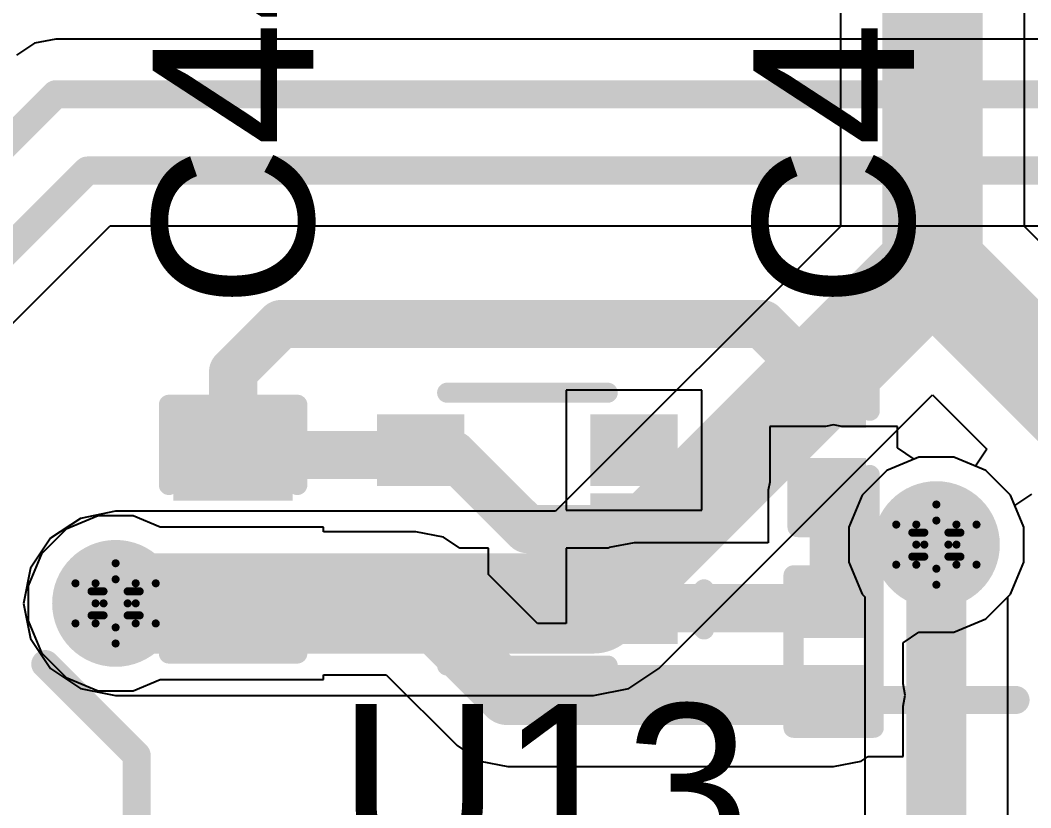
# Model space of a CAD drawing. Header units: inches. Extents: x -18 to 237, y -41 to 211.
# Drawn here: x 34.13 to 40.53, y 78.87 to 83.86 of the extents above; entities that cross this region are included whole.
import ezdxf

# ---------------------------------------------------------------- set-up
doc = ezdxf.new("R2010")
doc.units = ezdxf.units.IN
for name, color, linetype in [('Bottom Layer', 5, 'Continuous'), ('Bottom Solder', 6, 'Continuous'), ('Drill Drawing', 1, 'Continuous'), ('Top Layer', 1, 'Continuous'), ('Top Overlay', 2, 'Continuous'), ('Top Paste', 8, 'Continuous'), ('Top Solder', 216, 'Continuous'), ('Via Holes', 16, 'Continuous')]:
    doc.layers.add(name, color=color, linetype=linetype)
doc.styles.add('Arial', font='', dxfattribs={"height": 0.2})
doc.styles.get('Arial').set_extended_font_data('Arial')

# ---------------------------------------------------------------- blocks, each defined once
blk = doc.blocks.new('VSOF_5_20')
at = {"layer": 'Top Layer'}
for points in [[(-0.85, 0.625), (-0.5, 0.625), (-0.5, 0.375), (-0.85, 0.375)], [(0.5, 0.625), (0.85, 0.625), (0.85, 0.375), (0.5, 0.375)], [(-0.85, 0.125), (-0.5, 0.125), (-0.5, -0.125), (-0.85, -0.125)], [(-0.85, -0.375), (-0.5, -0.375), (-0.5, -0.625), (-0.85, -0.625)], [(0.5, -0.375), (0.85, -0.375), (0.85, -0.625), (0.5, -0.625)]]:
    blk.add_hatch(color=1, dxfattribs=at).paths.add_polyline_path(points)
at = {"layer": 'Top Paste'}
for points in [[(-0.85, 0.625), (-0.5, 0.625), (-0.5, 0.375), (-0.85, 0.375)], [(0.5, 0.625), (0.85, 0.625), (0.85, 0.375), (0.5, 0.375)], [(-0.85, 0.125), (-0.5, 0.125), (-0.5, -0.125), (-0.85, -0.125)], [(-0.85, -0.375), (-0.5, -0.375), (-0.5, -0.625), (-0.85, -0.625)], [(0.5, -0.375), (0.85, -0.375), (0.85, -0.625), (0.5, -0.625)]]:
    blk.add_hatch(color=8, dxfattribs=at).paths.add_polyline_path(points)
at = {"layer": 'Top Solder'}
for points in [[(-0.9516, 0.7266), (-0.3984, 0.7266), (-0.3984, 0.2734), (-0.9516, 0.2734)], [(0.3984, 0.7266), (0.9516, 0.7266), (0.9516, 0.2734), (0.3984, 0.2734)], [(-0.9516, 0.2266), (-0.3984, 0.2266), (-0.3984, -0.2266), (-0.9516, -0.2266)], [(-0.9516, -0.2734), (-0.3984, -0.2734), (-0.3984, -0.7266), (-0.9516, -0.7266)], [(0.3984, -0.2734), (0.9516, -0.2734), (0.9516, -0.7266), (0.3984, -0.7266)]]:
    blk.add_hatch(color=216, dxfattribs=at).paths.add_polyline_path(points)
at = {"layer": 'Top Overlay'}
for points in [[(0.508, 0.8636, 0.127, 0.127, 0), (-0.508, 0.8636, 0.127, 0.127, 0)], [(-0.9906, 0.508, 0.127, 0.127, 0), (-1.1176, 0.635, 0.127, 0.127, 0)], [(-1.1176, 0.635, 0.127, 0.127, 0), (-1.1176, 0.381, 0.127, 0.127, 0)], [(-0.9906, 0.508, 0.127, 0.127, 0), (-1.1176, 0.381, 0.127, 0.127, 0)], [(0.508, -0.8636, 0.127, 0.127, 0), (-0.508, -0.8636, 0.127, 0.127, 0)]]:
    blk.add_lwpolyline(points, format="xyseb", dxfattribs=at)
for points in [[(-0.5398, 0.8636, 0.0635, 0.0635, 1), (-0.4763, 0.8636, 0.0635, 0.0635, 1)], [(0.4763, 0.8636, 0.0635, 0.0635, 1), (0.5398, 0.8636, 0.0635, 0.0635, 1)], [(-1.1494, 0.635, 0.0635, 0.0635, 1), (-1.0858, 0.635, 0.0635, 0.0635, 1)], [(-1.1494, 0.635, 0.0635, 0.0635, 1), (-1.0858, 0.635, 0.0635, 0.0635, 1)], [(-1.0224, 0.508, 0.0635, 0.0635, 1), (-0.9588, 0.508, 0.0635, 0.0635, 1)], [(-1.0224, 0.508, 0.0635, 0.0635, 1), (-0.9588, 0.508, 0.0635, 0.0635, 1)], [(-1.1494, 0.381, 0.0635, 0.0635, 1), (-1.0858, 0.381, 0.0635, 0.0635, 1)], [(-1.1494, 0.381, 0.0635, 0.0635, 1), (-1.0858, 0.381, 0.0635, 0.0635, 1)], [(-0.5398, -0.8636, 0.0635, 0.0635, 1), (-0.4763, -0.8636, 0.0635, 0.0635, 1)], [(0.4763, -0.8636, 0.0635, 0.0635, 1), (0.5398, -0.8636, 0.0635, 0.0635, 1)]]:
    blk.add_lwpolyline(points, format="xyseb", close=True, dxfattribs=at)
blk = doc.blocks.new('CAP_0201_22')
at = {"layer": 'Top Layer'}
for points in [[(-0.45, 0.15), (-0.15, 0.15), (-0.15, -0.15), (-0.45, -0.15)], [(0.15, 0.15), (0.45, 0.15), (0.45, -0.15), (0.15, -0.15)]]:
    blk.add_hatch(color=1, dxfattribs=at).paths.add_polyline_path(points)
at = {"layer": 'Top Paste'}
for points in [[(-0.45, 0.15), (-0.15, 0.15), (-0.15, -0.15), (-0.45, -0.15)], [(0.15, 0.15), (0.45, 0.15), (0.45, -0.15), (0.15, -0.15)]]:
    blk.add_hatch(color=8, dxfattribs=at).paths.add_polyline_path(points)
at = {"layer": 'Top Solder'}
for points in [[(-0.505, 0.205), (-0.095, 0.205), (-0.095, -0.205), (-0.505, -0.205)], [(0.095, 0.205), (0.505, 0.205), (0.505, -0.205), (0.095, -0.205)]]:
    blk.add_hatch(color=216, dxfattribs=at).paths.add_polyline_path(points)
at = {"layer": 'Top Overlay'}
for points in [[(-0.5334, -0.2286, 0.127, 0.127, 0), (-0.5334, 0.2286, 0.127, 0.127, 0)], [(-0.2032, 0.2286, 0.127, 0.127, 0), (-0.5334, 0.2286, 0.127, 0.127, 0)], [(0.5334, 0.2286, 0.127, 0.127, 0), (0.2032, 0.2286, 0.127, 0.127, 0)], [(0.5334, -0.2286, 0.127, 0.127, 0), (0.5334, 0.2286, 0.127, 0.127, 0)], [(-0.2032, -0.2286, 0.127, 0.127, 0), (-0.5334, -0.2286, 0.127, 0.127, 0)], [(0.5334, -0.2286, 0.127, 0.127, 0), (0.2032, -0.2286, 0.127, 0.127, 0)]]:
    blk.add_lwpolyline(points, format="xyseb", dxfattribs=at)
for points in [[(-0.5651, 0.2286, 0.0635, 0.0635, 1), (-0.5016, 0.2286, 0.0635, 0.0635, 1)], [(-0.5651, 0.2286, 0.0635, 0.0635, 1), (-0.5016, 0.2286, 0.0635, 0.0635, 1)], [(-0.2349, 0.2286, 0.0635, 0.0635, 1), (-0.1714, 0.2286, 0.0635, 0.0635, 1)], [(0.1714, 0.2286, 0.0635, 0.0635, 1), (0.2349, 0.2286, 0.0635, 0.0635, 1)], [(0.5016, 0.2286, 0.0635, 0.0635, 1), (0.5651, 0.2286, 0.0635, 0.0635, 1)], [(0.5016, 0.2286, 0.0635, 0.0635, 1), (0.5651, 0.2286, 0.0635, 0.0635, 1)], [(-0.5651, -0.2286, 0.0635, 0.0635, 1), (-0.5016, -0.2286, 0.0635, 0.0635, 1)], [(-0.5651, -0.2286, 0.0635, 0.0635, 1), (-0.5016, -0.2286, 0.0635, 0.0635, 1)], [(-0.2349, -0.2286, 0.0635, 0.0635, 1), (-0.1714, -0.2286, 0.0635, 0.0635, 1)], [(0.1714, -0.2286, 0.0635, 0.0635, 1), (0.2349, -0.2286, 0.0635, 0.0635, 1)], [(0.5016, -0.2286, 0.0635, 0.0635, 1), (0.5651, -0.2286, 0.0635, 0.0635, 1)], [(0.5016, -0.2286, 0.0635, 0.0635, 1), (0.5651, -0.2286, 0.0635, 0.0635, 1)]]:
    blk.add_lwpolyline(points, format="xyseb", close=True, dxfattribs=at)
blk = doc.blocks.new('C___0402_23')
at = {"layer": 'Top Layer'}
for points in [[(-0.6985, -0.3175), (-0.6985, 0.3175), (-0.2413, 0.3175), (-0.2413, -0.3175)], [(0.2413, -0.3175), (0.2413, 0.3175), (0.6985, 0.3175), (0.6985, -0.3175)]]:
    blk.add_hatch(color=1, dxfattribs=at).paths.add_polyline_path(points)
at = {"layer": 'Top Paste'}
for points in [[(-0.6985, -0.3175), (-0.6985, 0.3175), (-0.2413, 0.3175), (-0.2413, -0.3175)], [(0.2413, -0.3175), (0.2413, 0.3175), (0.6985, 0.3175), (0.6985, -0.3175)]]:
    blk.add_hatch(color=8, dxfattribs=at).paths.add_polyline_path(points)
at = {"layer": 'Top Solder'}
for points in [[(-0.7585, -0.3775), (-0.7585, 0.3775), (-0.1813, 0.3775), (-0.1813, -0.3775)], [(0.1813, -0.3775), (0.1813, 0.3775), (0.7585, 0.3775), (0.7585, -0.3775)]]:
    blk.add_hatch(color=216, dxfattribs=at).paths.add_polyline_path(points)
at = {"layer": 'Top Overlay'}
for points in [[(-0.7874, 0.4064, 0.127, 0.127, 0), (-0.7874, -0.4064, 0.127, 0.127, 0)], [(-0.7874, 0.4064, 0.127, 0.127, 0), (-0.2794, 0.4064, 0.127, 0.127, 0)], [(0.2794, 0.4064, 0.127, 0.127, 0), (0.7874, 0.4064, 0.127, 0.127, 0)], [(0.7874, 0.4064, 0.127, 0.127, 0), (0.7874, -0.4064, 0.127, 0.127, 0)], [(-0.7874, -0.4064, 0.127, 0.127, 0), (-0.2794, -0.4064, 0.127, 0.127, 0)], [(0.2794, -0.4064, 0.127, 0.127, 0), (0.7874, -0.4064, 0.127, 0.127, 0)]]:
    blk.add_lwpolyline(points, format="xyseb", dxfattribs=at)
for points in [[(-0.8191, 0.4064, 0.0635, 0.0635, 1), (-0.7556, 0.4064, 0.0635, 0.0635, 1)], [(-0.8191, 0.4064, 0.0635, 0.0635, 1), (-0.7556, 0.4064, 0.0635, 0.0635, 1)], [(-0.3111, 0.4064, 0.0635, 0.0635, 1), (-0.2477, 0.4064, 0.0635, 0.0635, 1)], [(0.2477, 0.4064, 0.0635, 0.0635, 1), (0.3111, 0.4064, 0.0635, 0.0635, 1)], [(0.7556, 0.4064, 0.0635, 0.0635, 1), (0.8191, 0.4064, 0.0635, 0.0635, 1)], [(0.7556, 0.4064, 0.0635, 0.0635, 1), (0.8191, 0.4064, 0.0635, 0.0635, 1)], [(-0.8191, -0.4064, 0.0635, 0.0635, 1), (-0.7556, -0.4064, 0.0635, 0.0635, 1)], [(-0.8191, -0.4064, 0.0635, 0.0635, 1), (-0.7556, -0.4064, 0.0635, 0.0635, 1)], [(-0.3111, -0.4064, 0.0635, 0.0635, 1), (-0.2477, -0.4064, 0.0635, 0.0635, 1)], [(0.2477, -0.4064, 0.0635, 0.0635, 1), (0.3111, -0.4064, 0.0635, 0.0635, 1)], [(0.7556, -0.4064, 0.0635, 0.0635, 1), (0.8191, -0.4064, 0.0635, 0.0635, 1)], [(0.7556, -0.4064, 0.0635, 0.0635, 1), (0.8191, -0.4064, 0.0635, 0.0635, 1)]]:
    blk.add_lwpolyline(points, format="xyseb", close=True, dxfattribs=at)
blk = doc.blocks.new('R___0201_72')
at = {"layer": 'Top Layer'}
for points in [[(-0.41, 0.185), (-0.14, 0.185), (-0.14, -0.185), (-0.41, -0.185)], [(0.14, 0.185), (0.41, 0.185), (0.41, -0.185), (0.14, -0.185)]]:
    blk.add_hatch(color=1, dxfattribs=at).paths.add_polyline_path(points)
at = {"layer": 'Top Paste'}
for points in [[(-0.41, 0.185), (-0.14, 0.185), (-0.14, -0.185), (-0.41, -0.185)], [(0.14, 0.185), (0.41, 0.185), (0.41, -0.185), (0.14, -0.185)]]:
    blk.add_hatch(color=8, dxfattribs=at).paths.add_polyline_path(points)
at = {"layer": 'Top Solder'}
for points in [[(-0.465, 0.24), (-0.085, 0.24), (-0.085, -0.24), (-0.465, -0.24)], [(0.085, 0.24), (0.465, 0.24), (0.465, -0.24), (0.085, -0.24)]]:
    blk.add_hatch(color=216, dxfattribs=at).paths.add_polyline_path(points)
at = {"layer": 'Top Overlay'}
for points in [[(-0.4826, -0.254, 0.127, 0.127, 0), (-0.4826, 0.254, 0.127, 0.127, 0)], [(0.4826, 0.254, 0.127, 0.127, 0), (-0.4826, 0.254, 0.127, 0.127, 0)], [(0.4826, -0.254, 0.127, 0.127, 0), (0.4826, 0.254, 0.127, 0.127, 0)], [(0.4826, -0.254, 0.127, 0.127, 0), (-0.4826, -0.254, 0.127, 0.127, 0)]]:
    blk.add_lwpolyline(points, format="xyseb", dxfattribs=at)
for points in [[(-0.5143, 0.254, 0.0635, 0.0635, 1), (-0.4508, 0.254, 0.0635, 0.0635, 1)], [(-0.5143, 0.254, 0.0635, 0.0635, 1), (-0.4508, 0.254, 0.0635, 0.0635, 1)], [(0.4508, 0.254, 0.0635, 0.0635, 1), (0.5143, 0.254, 0.0635, 0.0635, 1)], [(0.4508, 0.254, 0.0635, 0.0635, 1), (0.5143, 0.254, 0.0635, 0.0635, 1)], [(-0.5143, -0.254, 0.0635, 0.0635, 1), (-0.4508, -0.254, 0.0635, 0.0635, 1)], [(-0.5143, -0.254, 0.0635, 0.0635, 1), (-0.4508, -0.254, 0.0635, 0.0635, 1)], [(0.4508, -0.254, 0.0635, 0.0635, 1), (0.5143, -0.254, 0.0635, 0.0635, 1)], [(0.4508, -0.254, 0.0635, 0.0635, 1), (0.5143, -0.254, 0.0635, 0.0635, 1)]]:
    blk.add_lwpolyline(points, format="xyseb", close=True, dxfattribs=at)

msp = doc.modelspace()

# ---------------------------------------------------------------- hatches: boundary and pattern name
at = {"layer": 'Bottom Layer'}
h = msp.add_hatch(color=5, dxfattribs=at)
edge = h.paths.add_edge_path()
edge.add_arc((39.9288, 80.5385), 0.3, 0, 360)
h = msp.add_hatch(color=5, dxfattribs=at)
edge = h.paths.add_edge_path()
edge.add_arc((34.7354, 80.1666), 0.3, 0, 360)
at = {"layer": 'Bottom Solder'}
h = msp.add_hatch(color=6, dxfattribs=at)
edge = h.paths.add_edge_path()
edge.add_arc((39.9288, 80.5385), 0.4016, 0, 360)
h = msp.add_hatch(color=6, dxfattribs=at)
edge = h.paths.add_edge_path()
edge.add_arc((34.7354, 80.1666), 0.4016, 0, 360)
at = {"layer": 'Top Layer'}
h = msp.add_hatch(color=1, dxfattribs=at)
edge = h.paths.add_edge_path()
edge.add_arc((39.9288, 80.5385), 0.3, 0, 360)
h = msp.add_hatch(color=1, dxfattribs=at)
edge = h.paths.add_edge_path()
edge.add_arc((34.7354, 80.1666), 0.3, 0, 360)
at = {"layer": 'Top Solder'}
h = msp.add_hatch(color=216, dxfattribs=at)
edge = h.paths.add_edge_path()
edge.add_arc((39.9288, 80.5385), 0.4016, 0, 360)
h = msp.add_hatch(color=216, dxfattribs=at)
edge = h.paths.add_edge_path()
edge.add_arc((34.7354, 80.1666), 0.4016, 0, 360)
at = {"layer": 'Via Holes'}
h = msp.add_hatch(color=7, dxfattribs=at)
edge = h.paths.add_edge_path()
edge.add_arc((39.9288, 80.5385), 0.15, 0, 360)
h = msp.add_hatch(color=7, dxfattribs=at)
edge = h.paths.add_edge_path()
edge.add_arc((34.7354, 80.1666), 0.15, 0, 360)

# ---------------------------------------------------------------- linework, layer by layer
at = {"layer": 'Bottom Layer'}
for p, q in [((39.3215, 88.7583), (39.3215, 82.5523)), ((40.4869, 82.5523), (40.4869, 88.7583)), ((39.3215, 82.5523), (37.5185, 80.7493)), ((43.3634, 79.6757), (40.4869, 82.5523)), ((38.1719, 79.7546), (39.9042, 81.4869)), ((39.9042, 81.4869), (40.2474, 81.1436)), ((39.8186, 81.0925), (39.615, 81.0081)), ((40.039, 81.0925), (39.8186, 81.0925)), ((40.1755, 81.0359), (40.039, 81.0925)), ((40.2474, 81.1436), (40.1755, 81.0359)), ((39.615, 81.0081), (39.4591, 80.8523)), ((39.4591, 80.8523), (39.3748, 80.6487)), ((40.4263, 80.7852), (40.5339, 80.8571)), ((40.4828, 80.6487), (40.4263, 80.7852)), ((34.5124, 80.7049), (34.3234, 80.5786)), ((34.7354, 80.7493), (34.5124, 80.7049)), ((37.5185, 80.7493), (34.7354, 80.7493)), ((39.3748, 80.6487), (39.3748, 80.4283)), ((40.4828, 80.4283), (40.4828, 80.6487)), ((34.3234, 80.5786), (34.1971, 80.3896)), ((34.1971, 80.3896), (34.1527, 80.1666)), ((39.3748, 80.4283), (39.4591, 80.2247)), ((40.3985, 80.2247), (40.4828, 80.4283)), ((39.4591, 80.2247), (39.4756, 80.2082)), ((39.4756, 80.2082), (39.4756, 75.7972)), ((40.382, 80.2082), (40.3985, 80.2247)), ((40.382, 75.7972), (40.382, 80.2082)), ((34.1527, 80.1666), (34.1971, 79.9436)), ((34.1971, 79.9436), (34.3234, 79.7546)), ((34.3234, 79.7546), (34.5124, 79.6282)), ((37.9828, 79.6282), (38.1719, 79.7546)), ((34.5124, 79.6282), (34.7354, 79.5839)), ((37.7598, 79.5839), (37.9828, 79.6282)), ((34.7354, 79.5839), (37.7598, 79.5839))]:
    msp.add_line(p, q, dxfattribs=at)
for points in [[(39.9042, 82.3109, 0.635, 0.635, 0), (39.9042, 89.4869, 0.635, 0.635, 0)], [(37.7598, 80.1666, 0.635, 0.635, 0), (39.9042, 82.3109, 0.635, 0.635, 0)], [(39.9042, 82.3109, 0.635, 0.635, 0), (42.9514, 79.2637, 0.635, 0.635, 0)], [(39.9288, 75.4669, 0.381, 0.381, 0), (39.9288, 80.5385, 0.381, 0.381, 0)], [(34.7354, 80.1666, 0.635, 0.635, 0), (37.7598, 80.1666, 0.635, 0.635, 0)]]:
    msp.add_lwpolyline(points, format="xyseb", dxfattribs=at)
for points in [[(39.7454, 82.3109, 0.3175, 0.3175, 1), (40.0629, 82.3109, 0.3175, 0.3175, 1)], [(39.7454, 82.3109, 0.3175, 0.3175, 1), (40.0629, 82.3109, 0.3175, 0.3175, 1)], [(39.7454, 82.3109, 0.3175, 0.3175, 1), (40.0629, 82.3109, 0.3175, 0.3175, 1)], [(39.8336, 80.5385, 0.1905, 0.1905, 1), (40.0241, 80.5385, 0.1905, 0.1905, 1)], [(34.5767, 80.1666, 0.3175, 0.3175, 1), (34.8942, 80.1666, 0.3175, 0.3175, 1)], [(37.6011, 80.1666, 0.3175, 0.3175, 1), (37.9186, 80.1666, 0.3175, 0.3175, 1)], [(37.6011, 80.1666, 0.3175, 0.3175, 1), (37.9186, 80.1666, 0.3175, 0.3175, 1)]]:
    msp.add_lwpolyline(points, format="xyseb", close=True, dxfattribs=at)
at = {"layer": 'Drill Drawing'}
for points in [[(39.8018, 80.6655, 0.0508, 0.0508, 0), (39.9288, 80.7925, 0.0508, 0.0508, 0)], [(39.9288, 80.7925, 0.0508, 0.0508, 0), (40.0558, 80.6655, 0.0508, 0.0508, 0)], [(39.8526, 80.6147, 0.0508, 0.0508, 0), (39.9288, 80.6909, 0.0508, 0.0508, 0)], [(39.9288, 80.6909, 0.0508, 0.0508, 0), (40.005, 80.6147, 0.0508, 0.0508, 0)], [(39.6748, 80.6655, 0.0508, 0.0508, 0), (39.8018, 80.5385, 0.0508, 0.0508, 0)], [(39.6748, 80.6655, 0.0508, 0.0508, 0), (39.8018, 80.6655, 0.0508, 0.0508, 0)], [(39.7764, 80.6147, 0.0508, 0.0508, 0), (39.8526, 80.5385, 0.0508, 0.0508, 0)], [(39.7764, 80.6147, 0.0508, 0.0508, 0), (39.8526, 80.6147, 0.0508, 0.0508, 0)], [(40.005, 80.6147, 0.0508, 0.0508, 0), (40.0812, 80.6147, 0.0508, 0.0508, 0)], [(40.005, 80.5385, 0.0508, 0.0508, 0), (40.0812, 80.6147, 0.0508, 0.0508, 0)], [(40.0558, 80.6655, 0.0508, 0.0508, 0), (40.1828, 80.6655, 0.0508, 0.0508, 0)], [(40.0558, 80.5385, 0.0508, 0.0508, 0), (40.1828, 80.6655, 0.0508, 0.0508, 0)], [(39.6748, 80.4115, 0.0508, 0.0508, 0), (39.8018, 80.5385, 0.0508, 0.0508, 0)], [(39.7764, 80.4623, 0.0508, 0.0508, 0), (39.8526, 80.5385, 0.0508, 0.0508, 0)], [(40.005, 80.5385, 0.0508, 0.0508, 0), (40.0812, 80.4623, 0.0508, 0.0508, 0)], [(40.0558, 80.5385, 0.0508, 0.0508, 0), (40.1828, 80.4115, 0.0508, 0.0508, 0)], [(34.6084, 80.2936, 0.0508, 0.0508, 0), (34.7354, 80.4206, 0.0508, 0.0508, 0)], [(34.7354, 80.4206, 0.0508, 0.0508, 0), (34.8624, 80.2936, 0.0508, 0.0508, 0)], [(39.7764, 80.4623, 0.0508, 0.0508, 0), (39.8526, 80.4623, 0.0508, 0.0508, 0)], [(39.8526, 80.4623, 0.0508, 0.0508, 0), (39.9288, 80.3861, 0.0508, 0.0508, 0)], [(39.9288, 80.3861, 0.0508, 0.0508, 0), (40.005, 80.4623, 0.0508, 0.0508, 0)], [(40.005, 80.4623, 0.0508, 0.0508, 0), (40.0812, 80.4623, 0.0508, 0.0508, 0)], [(39.6748, 80.4115, 0.0508, 0.0508, 0), (39.8018, 80.4115, 0.0508, 0.0508, 0)], [(39.8018, 80.4115, 0.0508, 0.0508, 0), (39.9288, 80.2845, 0.0508, 0.0508, 0)], [(39.9288, 80.2845, 0.0508, 0.0508, 0), (40.0558, 80.4115, 0.0508, 0.0508, 0)], [(40.0558, 80.4115, 0.0508, 0.0508, 0), (40.1828, 80.4115, 0.0508, 0.0508, 0)], [(34.4814, 80.2936, 0.0508, 0.0508, 0), (34.6084, 80.1666, 0.0508, 0.0508, 0)], [(34.4814, 80.2936, 0.0508, 0.0508, 0), (34.6084, 80.2936, 0.0508, 0.0508, 0)], [(34.6592, 80.2428, 0.0508, 0.0508, 0), (34.7354, 80.319, 0.0508, 0.0508, 0)], [(34.7354, 80.319, 0.0508, 0.0508, 0), (34.8116, 80.2428, 0.0508, 0.0508, 0)], [(34.8624, 80.2936, 0.0508, 0.0508, 0), (34.9894, 80.2936, 0.0508, 0.0508, 0)], [(34.8624, 80.1666, 0.0508, 0.0508, 0), (34.9894, 80.2936, 0.0508, 0.0508, 0)], [(34.583, 80.2428, 0.0508, 0.0508, 0), (34.6592, 80.1666, 0.0508, 0.0508, 0)], [(34.583, 80.2428, 0.0508, 0.0508, 0), (34.6592, 80.2428, 0.0508, 0.0508, 0)], [(34.8116, 80.2428, 0.0508, 0.0508, 0), (34.8878, 80.2428, 0.0508, 0.0508, 0)], [(34.8116, 80.1666, 0.0508, 0.0508, 0), (34.8878, 80.2428, 0.0508, 0.0508, 0)], [(34.4814, 80.0396, 0.0508, 0.0508, 0), (34.6084, 80.1666, 0.0508, 0.0508, 0)], [(34.583, 80.0904, 0.0508, 0.0508, 0), (34.6592, 80.1666, 0.0508, 0.0508, 0)], [(34.8116, 80.1666, 0.0508, 0.0508, 0), (34.8878, 80.0904, 0.0508, 0.0508, 0)], [(34.8624, 80.1666, 0.0508, 0.0508, 0), (34.9894, 80.0396, 0.0508, 0.0508, 0)], [(34.4814, 80.0396, 0.0508, 0.0508, 0), (34.6084, 80.0396, 0.0508, 0.0508, 0)], [(34.583, 80.0904, 0.0508, 0.0508, 0), (34.6592, 80.0904, 0.0508, 0.0508, 0)], [(34.6084, 80.0396, 0.0508, 0.0508, 0), (34.7354, 79.9126, 0.0508, 0.0508, 0)], [(34.6592, 80.0904, 0.0508, 0.0508, 0), (34.7354, 80.0142, 0.0508, 0.0508, 0)], [(34.7354, 80.0142, 0.0508, 0.0508, 0), (34.8116, 80.0904, 0.0508, 0.0508, 0)], [(34.7354, 79.9126, 0.0508, 0.0508, 0), (34.8624, 80.0396, 0.0508, 0.0508, 0)], [(34.8116, 80.0904, 0.0508, 0.0508, 0), (34.8878, 80.0904, 0.0508, 0.0508, 0)], [(34.8624, 80.0396, 0.0508, 0.0508, 0), (34.9894, 80.0396, 0.0508, 0.0508, 0)]]:
    msp.add_lwpolyline(points, format="xyseb", dxfattribs=at)
for points in [[(39.9161, 80.7925, 0.0254, 0.0254, 1), (39.9415, 80.7925, 0.0254, 0.0254, 1)], [(39.9161, 80.7925, 0.0254, 0.0254, 1), (39.9415, 80.7925, 0.0254, 0.0254, 1)], [(39.9161, 80.6909, 0.0254, 0.0254, 1), (39.9415, 80.6909, 0.0254, 0.0254, 1)], [(39.9161, 80.6909, 0.0254, 0.0254, 1), (39.9415, 80.6909, 0.0254, 0.0254, 1)], [(39.6621, 80.6655, 0.0254, 0.0254, 1), (39.6875, 80.6655, 0.0254, 0.0254, 1)], [(39.6621, 80.6655, 0.0254, 0.0254, 1), (39.6875, 80.6655, 0.0254, 0.0254, 1)], [(39.7637, 80.6147, 0.0254, 0.0254, 1), (39.7891, 80.6147, 0.0254, 0.0254, 1)], [(39.7637, 80.6147, 0.0254, 0.0254, 1), (39.7891, 80.6147, 0.0254, 0.0254, 1)], [(39.7891, 80.6655, 0.0254, 0.0254, 1), (39.8145, 80.6655, 0.0254, 0.0254, 1)], [(39.7891, 80.6655, 0.0254, 0.0254, 1), (39.8145, 80.6655, 0.0254, 0.0254, 1)], [(39.8399, 80.6147, 0.0254, 0.0254, 1), (39.8653, 80.6147, 0.0254, 0.0254, 1)], [(39.8399, 80.6147, 0.0254, 0.0254, 1), (39.8653, 80.6147, 0.0254, 0.0254, 1)], [(39.9923, 80.6147, 0.0254, 0.0254, 1), (40.0177, 80.6147, 0.0254, 0.0254, 1)], [(39.9923, 80.6147, 0.0254, 0.0254, 1), (40.0177, 80.6147, 0.0254, 0.0254, 1)], [(40.0431, 80.6655, 0.0254, 0.0254, 1), (40.0685, 80.6655, 0.0254, 0.0254, 1)], [(40.0431, 80.6655, 0.0254, 0.0254, 1), (40.0685, 80.6655, 0.0254, 0.0254, 1)], [(40.0685, 80.6147, 0.0254, 0.0254, 1), (40.0939, 80.6147, 0.0254, 0.0254, 1)], [(40.0685, 80.6147, 0.0254, 0.0254, 1), (40.0939, 80.6147, 0.0254, 0.0254, 1)], [(40.1701, 80.6655, 0.0254, 0.0254, 1), (40.1955, 80.6655, 0.0254, 0.0254, 1)], [(40.1701, 80.6655, 0.0254, 0.0254, 1), (40.1955, 80.6655, 0.0254, 0.0254, 1)], [(39.7891, 80.5385, 0.0254, 0.0254, 1), (39.8145, 80.5385, 0.0254, 0.0254, 1)], [(39.7891, 80.5385, 0.0254, 0.0254, 1), (39.8145, 80.5385, 0.0254, 0.0254, 1)], [(39.8399, 80.5385, 0.0254, 0.0254, 1), (39.8653, 80.5385, 0.0254, 0.0254, 1)], [(39.8399, 80.5385, 0.0254, 0.0254, 1), (39.8653, 80.5385, 0.0254, 0.0254, 1)], [(39.9923, 80.5385, 0.0254, 0.0254, 1), (40.0177, 80.5385, 0.0254, 0.0254, 1)], [(39.9923, 80.5385, 0.0254, 0.0254, 1), (40.0177, 80.5385, 0.0254, 0.0254, 1)], [(40.0431, 80.5385, 0.0254, 0.0254, 1), (40.0685, 80.5385, 0.0254, 0.0254, 1)], [(40.0431, 80.5385, 0.0254, 0.0254, 1), (40.0685, 80.5385, 0.0254, 0.0254, 1)], [(34.7227, 80.4206, 0.0254, 0.0254, 1), (34.7481, 80.4206, 0.0254, 0.0254, 1)], [(34.7227, 80.4206, 0.0254, 0.0254, 1), (34.7481, 80.4206, 0.0254, 0.0254, 1)], [(39.7637, 80.4623, 0.0254, 0.0254, 1), (39.7891, 80.4623, 0.0254, 0.0254, 1)], [(39.7637, 80.4623, 0.0254, 0.0254, 1), (39.7891, 80.4623, 0.0254, 0.0254, 1)], [(39.8399, 80.4623, 0.0254, 0.0254, 1), (39.8653, 80.4623, 0.0254, 0.0254, 1)], [(39.8399, 80.4623, 0.0254, 0.0254, 1), (39.8653, 80.4623, 0.0254, 0.0254, 1)], [(39.9923, 80.4623, 0.0254, 0.0254, 1), (40.0177, 80.4623, 0.0254, 0.0254, 1)], [(39.9923, 80.4623, 0.0254, 0.0254, 1), (40.0177, 80.4623, 0.0254, 0.0254, 1)], [(40.0685, 80.4623, 0.0254, 0.0254, 1), (40.0939, 80.4623, 0.0254, 0.0254, 1)], [(40.0685, 80.4623, 0.0254, 0.0254, 1), (40.0939, 80.4623, 0.0254, 0.0254, 1)], [(39.6621, 80.4115, 0.0254, 0.0254, 1), (39.6875, 80.4115, 0.0254, 0.0254, 1)], [(39.6621, 80.4115, 0.0254, 0.0254, 1), (39.6875, 80.4115, 0.0254, 0.0254, 1)], [(39.7891, 80.4115, 0.0254, 0.0254, 1), (39.8145, 80.4115, 0.0254, 0.0254, 1)], [(39.7891, 80.4115, 0.0254, 0.0254, 1), (39.8145, 80.4115, 0.0254, 0.0254, 1)], [(39.9161, 80.3861, 0.0254, 0.0254, 1), (39.9415, 80.3861, 0.0254, 0.0254, 1)], [(39.9161, 80.3861, 0.0254, 0.0254, 1), (39.9415, 80.3861, 0.0254, 0.0254, 1)], [(40.0431, 80.4115, 0.0254, 0.0254, 1), (40.0685, 80.4115, 0.0254, 0.0254, 1)], [(40.0431, 80.4115, 0.0254, 0.0254, 1), (40.0685, 80.4115, 0.0254, 0.0254, 1)], [(40.1701, 80.4115, 0.0254, 0.0254, 1), (40.1955, 80.4115, 0.0254, 0.0254, 1)], [(40.1701, 80.4115, 0.0254, 0.0254, 1), (40.1955, 80.4115, 0.0254, 0.0254, 1)], [(34.4687, 80.2936, 0.0254, 0.0254, 1), (34.4941, 80.2936, 0.0254, 0.0254, 1)], [(34.4687, 80.2936, 0.0254, 0.0254, 1), (34.4941, 80.2936, 0.0254, 0.0254, 1)], [(34.5957, 80.2936, 0.0254, 0.0254, 1), (34.6211, 80.2936, 0.0254, 0.0254, 1)], [(34.5957, 80.2936, 0.0254, 0.0254, 1), (34.6211, 80.2936, 0.0254, 0.0254, 1)], [(34.7227, 80.319, 0.0254, 0.0254, 1), (34.7481, 80.319, 0.0254, 0.0254, 1)], [(34.7227, 80.319, 0.0254, 0.0254, 1), (34.7481, 80.319, 0.0254, 0.0254, 1)], [(34.8497, 80.2936, 0.0254, 0.0254, 1), (34.8751, 80.2936, 0.0254, 0.0254, 1)], [(34.8497, 80.2936, 0.0254, 0.0254, 1), (34.8751, 80.2936, 0.0254, 0.0254, 1)], [(34.9767, 80.2936, 0.0254, 0.0254, 1), (35.0021, 80.2936, 0.0254, 0.0254, 1)], [(34.9767, 80.2936, 0.0254, 0.0254, 1), (35.0021, 80.2936, 0.0254, 0.0254, 1)], [(34.5703, 80.2428, 0.0254, 0.0254, 1), (34.5957, 80.2428, 0.0254, 0.0254, 1)], [(34.5703, 80.2428, 0.0254, 0.0254, 1), (34.5957, 80.2428, 0.0254, 0.0254, 1)], [(34.6465, 80.2428, 0.0254, 0.0254, 1), (34.6719, 80.2428, 0.0254, 0.0254, 1)], [(34.6465, 80.2428, 0.0254, 0.0254, 1), (34.6719, 80.2428, 0.0254, 0.0254, 1)], [(34.7989, 80.2428, 0.0254, 0.0254, 1), (34.8243, 80.2428, 0.0254, 0.0254, 1)], [(34.7989, 80.2428, 0.0254, 0.0254, 1), (34.8243, 80.2428, 0.0254, 0.0254, 1)], [(34.8751, 80.2428, 0.0254, 0.0254, 1), (34.9005, 80.2428, 0.0254, 0.0254, 1)], [(34.8751, 80.2428, 0.0254, 0.0254, 1), (34.9005, 80.2428, 0.0254, 0.0254, 1)], [(39.9161, 80.2845, 0.0254, 0.0254, 1), (39.9415, 80.2845, 0.0254, 0.0254, 1)], [(39.9161, 80.2845, 0.0254, 0.0254, 1), (39.9415, 80.2845, 0.0254, 0.0254, 1)], [(34.5957, 80.1666, 0.0254, 0.0254, 1), (34.6211, 80.1666, 0.0254, 0.0254, 1)], [(34.5957, 80.1666, 0.0254, 0.0254, 1), (34.6211, 80.1666, 0.0254, 0.0254, 1)], [(34.6465, 80.1666, 0.0254, 0.0254, 1), (34.6719, 80.1666, 0.0254, 0.0254, 1)], [(34.6465, 80.1666, 0.0254, 0.0254, 1), (34.6719, 80.1666, 0.0254, 0.0254, 1)], [(34.7989, 80.1666, 0.0254, 0.0254, 1), (34.8243, 80.1666, 0.0254, 0.0254, 1)], [(34.7989, 80.1666, 0.0254, 0.0254, 1), (34.8243, 80.1666, 0.0254, 0.0254, 1)], [(34.8497, 80.1666, 0.0254, 0.0254, 1), (34.8751, 80.1666, 0.0254, 0.0254, 1)], [(34.8497, 80.1666, 0.0254, 0.0254, 1), (34.8751, 80.1666, 0.0254, 0.0254, 1)], [(34.4687, 80.0396, 0.0254, 0.0254, 1), (34.4941, 80.0396, 0.0254, 0.0254, 1)], [(34.4687, 80.0396, 0.0254, 0.0254, 1), (34.4941, 80.0396, 0.0254, 0.0254, 1)], [(34.5703, 80.0904, 0.0254, 0.0254, 1), (34.5957, 80.0904, 0.0254, 0.0254, 1)], [(34.5703, 80.0904, 0.0254, 0.0254, 1), (34.5957, 80.0904, 0.0254, 0.0254, 1)], [(34.5957, 80.0396, 0.0254, 0.0254, 1), (34.6211, 80.0396, 0.0254, 0.0254, 1)], [(34.5957, 80.0396, 0.0254, 0.0254, 1), (34.6211, 80.0396, 0.0254, 0.0254, 1)], [(34.6465, 80.0904, 0.0254, 0.0254, 1), (34.6719, 80.0904, 0.0254, 0.0254, 1)], [(34.6465, 80.0904, 0.0254, 0.0254, 1), (34.6719, 80.0904, 0.0254, 0.0254, 1)], [(34.7989, 80.0904, 0.0254, 0.0254, 1), (34.8243, 80.0904, 0.0254, 0.0254, 1)], [(34.7989, 80.0904, 0.0254, 0.0254, 1), (34.8243, 80.0904, 0.0254, 0.0254, 1)], [(34.8497, 80.0396, 0.0254, 0.0254, 1), (34.8751, 80.0396, 0.0254, 0.0254, 1)], [(34.8497, 80.0396, 0.0254, 0.0254, 1), (34.8751, 80.0396, 0.0254, 0.0254, 1)], [(34.8751, 80.0904, 0.0254, 0.0254, 1), (34.9005, 80.0904, 0.0254, 0.0254, 1)], [(34.8751, 80.0904, 0.0254, 0.0254, 1), (34.9005, 80.0904, 0.0254, 0.0254, 1)], [(34.9767, 80.0396, 0.0254, 0.0254, 1), (35.0021, 80.0396, 0.0254, 0.0254, 1)], [(34.9767, 80.0396, 0.0254, 0.0254, 1), (35.0021, 80.0396, 0.0254, 0.0254, 1)], [(34.7227, 80.0142, 0.0254, 0.0254, 1), (34.7481, 80.0142, 0.0254, 0.0254, 1)], [(34.7227, 80.0142, 0.0254, 0.0254, 1), (34.7481, 80.0142, 0.0254, 0.0254, 1)], [(34.7227, 79.9126, 0.0254, 0.0254, 1), (34.7481, 79.9126, 0.0254, 0.0254, 1)], [(34.7227, 79.9126, 0.0254, 0.0254, 1), (34.7481, 79.9126, 0.0254, 0.0254, 1)]]:
    msp.add_lwpolyline(points, format="xyseb", close=True, dxfattribs=at)
at = {"layer": 'Top Layer'}
for p, q in [((34.2226, 83.7122), (34.1091, 83.6364)), ((34.3564, 83.7388), (34.2226, 83.7122)), ((42.8158, 83.7388), (34.3564, 83.7388)), ((32.8243, 80.6802), (34.7011, 82.5569)), ((34.7011, 82.5569), (42.4711, 82.5569)), ((38.4452, 81.5155), (37.5872, 81.5155)), ((37.5872, 81.5155), (37.5872, 80.7575)), ((38.4452, 80.7575), (38.4452, 81.5155)), ((39.2267, 81.2866), (38.8748, 81.2866)), ((38.8748, 81.2866), (38.8748, 80.9347)), ((39.2788, 81.2969), (39.2267, 81.2866)), ((39.3309, 81.2866), (39.2788, 81.2969)), ((39.6828, 81.2866), (39.3309, 81.2866)), ((39.6828, 81.1505), (39.6828, 81.2866)), ((39.7884, 81.08), (39.6828, 81.1505)), ((39.8186, 81.0925), (39.7884, 81.08)), ((40.039, 81.0925), (39.8186, 81.0925)), ((40.2426, 81.0081), (40.039, 81.0925)), ((40.3985, 80.8523), (40.2426, 81.0081)), ((38.8748, 80.9347), (38.8644, 80.8826)), ((38.8644, 80.8826), (38.8644, 80.5508)), ((40.4828, 80.6487), (40.3985, 80.8523)), ((34.6252, 80.7206), (34.4216, 80.6362)), ((34.8456, 80.7206), (34.6252, 80.7206)), ((35.018, 80.6492), (34.8456, 80.7206)), ((37.5872, 80.7575), (38.4452, 80.7575)), ((34.4216, 80.6362), (34.2657, 80.4804)), ((36.0503, 80.6492), (35.018, 80.6492)), ((36.0503, 80.6198), (36.0503, 80.6492)), ((40.4828, 80.4283), (40.4828, 80.6487)), ((36.6361, 80.6198), (36.0503, 80.6198)), ((36.8095, 80.5853), (36.6361, 80.6198)), ((36.914, 80.5155), (36.8095, 80.5853)), ((37.0952, 80.5155), (36.914, 80.5155)), ((37.0952, 80.3484), (37.0952, 80.5155)), ((37.8519, 80.5155), (37.5872, 80.5155)), ((37.5872, 80.5155), (37.5872, 80.0397)), ((37.8576, 80.5193), (37.8519, 80.5155)), ((38.0162, 80.5508), (37.8576, 80.5193)), ((38.8644, 80.5508), (38.0162, 80.5508)), ((34.2657, 80.4804), (34.1814, 80.2768)), ((40.3985, 80.2247), (40.4828, 80.4283)), ((37.4039, 80.0397), (37.0952, 80.3484)), ((34.1814, 80.2768), (34.1814, 80.0564)), ((40.2426, 80.0688), (40.3985, 80.2247)), ((40.039, 79.9845), (40.2426, 80.0688)), ((34.1814, 80.0564), (34.2657, 79.8528)), ((37.5872, 80.0397), (37.4039, 80.0397)), ((39.7178, 79.9171), (39.8186, 79.9845)), ((39.8186, 79.9845), (40.039, 79.9845)), ((39.7178, 79.6579), (39.7178, 79.9171)), ((34.2657, 79.8528), (34.4216, 79.6969)), ((34.4216, 79.6969), (34.6252, 79.6126)), ((34.8456, 79.6126), (35.018, 79.684)), ((35.018, 79.684), (36.0503, 79.684)), ((36.0503, 79.684), (36.0503, 79.7134)), ((36.0503, 79.7134), (36.4484, 79.7134)), ((36.4484, 79.7134), (36.8957, 79.266)), ((34.6252, 79.6126), (34.8456, 79.6126)), ((39.732, 79.5865), (39.7178, 79.6579)), ((39.7178, 79.5151), (39.732, 79.5865)), ((39.7178, 79.1975), (39.7178, 79.5151)), ((36.8957, 79.266), (36.8957, 79.266)), ((36.8957, 79.266), (37.0428, 79.1678)), ((37.0428, 79.1678), (37.2162, 79.1333)), ((39.2788, 79.1333), (39.4522, 79.1678)), ((39.4522, 79.1678), (39.4967, 79.1975)), ((39.4967, 79.1975), (39.7178, 79.1975)), ((37.2162, 79.1333), (37.2162, 79.1333)), ((37.2162, 79.1333), (39.2788, 79.1333))]:
    msp.add_line(p, q, dxfattribs=at)
for points in [[(32.3772, 81.41, 0.1778, 0.1778, 0), (34.3564, 83.3892, 0.1778, 0.1778, 0)], [(34.3564, 83.3892, 0.1778, 0.1778, 0), (42.8158, 83.3892, 0.1778, 0.1778, 0)], [(32.5771, 80.9274, 0.1778, 0.1778, 0), (34.5563, 82.9066, 0.1778, 0.1778, 0)], [(34.5563, 82.9066, 0.1778, 0.1778, 0), (42.6159, 82.9066, 0.1778, 0.1778, 0)], [(35.4788, 81.6326, 0.3048, 0.3048, 0), (35.7808, 81.9346, 0.3048, 0.3048, 0)], [(35.7808, 81.9346, 0.3048, 0.3048, 0), (38.8268, 81.9346, 0.3048, 0.3048, 0)], [(38.8268, 81.9346, 0.3048, 0.3048, 0), (39.2788, 81.4826, 0.3048, 0.3048, 0)], [(35.4788, 81.1064, 0.3048, 0.3048, 0), (35.4788, 81.6326, 0.3048, 0.3048, 0)], [(35.4788, 81.1064, 0.3048, 0.3048, 0), (36.8713, 81.1064, 0.3048, 0.3048, 0)], [(36.8713, 81.1064, 0.3048, 0.3048, 0), (37.3412, 80.6365, 0.3048, 0.3048, 0)], [(39.2788, 80.5385, 0.3048, 0.3048, 0), (39.2788, 80.8826, 0.3048, 0.3048, 0)], [(37.3412, 80.6365, 0.3048, 0.3048, 0), (38.0162, 80.6365, 0.3048, 0.3048, 0)], [(39.2788, 80.1365, 0.3048, 0.3048, 0), (39.2788, 80.5385, 0.3048, 0.3048, 0)], [(39.2788, 80.5385, 0.3048, 0.3048, 0), (39.9288, 80.5385, 0.3048, 0.3048, 0)], [(34.7354, 80.1666, 0.381, 0.381, 0), (35.4788, 80.1666, 0.381, 0.381, 0)], [(35.4788, 80.1666, 0.381, 0.381, 0), (36.6361, 80.1666, 0.381, 0.381, 0)], [(36.6361, 80.1666, 0.381, 0.381, 0), (36.6662, 80.1365, 0.381, 0.381, 0)], [(36.6662, 80.1365, 0.381, 0.381, 0), (37.2162, 79.5865, 0.381, 0.381, 0)], [(38.0162, 80.1365, 0.3048, 0.3048, 0), (39.2788, 80.1365, 0.3048, 0.3048, 0)], [(37.2162, 79.5865, 0.381, 0.381, 0), (39.2788, 79.5865, 0.381, 0.381, 0)]]:
    msp.add_lwpolyline(points, format="xyseb", dxfattribs=at)
for points in [[(34.3119, 83.3892, 0.0889, 0.0889, 1), (34.4008, 83.3892, 0.0889, 0.0889, 1)], [(34.3119, 83.3892, 0.0889, 0.0889, 1), (34.4008, 83.3892, 0.0889, 0.0889, 1)], [(34.5118, 82.9066, 0.0889, 0.0889, 1), (34.6007, 82.9066, 0.0889, 0.0889, 1)], [(34.5118, 82.9066, 0.0889, 0.0889, 1), (34.6007, 82.9066, 0.0889, 0.0889, 1)], [(35.7046, 81.9346, 0.1524, 0.1524, 1), (35.857, 81.9346, 0.1524, 0.1524, 1)], [(35.7046, 81.9346, 0.1524, 0.1524, 1), (35.857, 81.9346, 0.1524, 0.1524, 1)], [(38.7506, 81.9346, 0.1524, 0.1524, 1), (38.903, 81.9346, 0.1524, 0.1524, 1)], [(38.7506, 81.9346, 0.1524, 0.1524, 1), (38.903, 81.9346, 0.1524, 0.1524, 1)], [(35.4026, 81.6326, 0.1524, 0.1524, 1), (35.555, 81.6326, 0.1524, 0.1524, 1)], [(35.4026, 81.6326, 0.1524, 0.1524, 1), (35.555, 81.6326, 0.1524, 0.1524, 1)], [(39.2026, 81.4826, 0.1524, 0.1524, 1), (39.355, 81.4826, 0.1524, 0.1524, 1)], [(35.4026, 81.1064, 0.1524, 0.1524, 1), (35.555, 81.1064, 0.1524, 0.1524, 1)], [(35.4026, 81.1064, 0.1524, 0.1524, 1), (35.555, 81.1064, 0.1524, 0.1524, 1)], [(36.7951, 81.1064, 0.1524, 0.1524, 1), (36.9475, 81.1064, 0.1524, 0.1524, 1)], [(36.7951, 81.1064, 0.1524, 0.1524, 1), (36.9475, 81.1064, 0.1524, 0.1524, 1)], [(39.2026, 80.8826, 0.1524, 0.1524, 1), (39.355, 80.8826, 0.1524, 0.1524, 1)], [(37.265, 80.6365, 0.1524, 0.1524, 1), (37.4174, 80.6365, 0.1524, 0.1524, 1)], [(37.265, 80.6365, 0.1524, 0.1524, 1), (37.4174, 80.6365, 0.1524, 0.1524, 1)], [(37.94, 80.6365, 0.1524, 0.1524, 1), (38.0924, 80.6365, 0.1524, 0.1524, 1)], [(39.2026, 80.5385, 0.1524, 0.1524, 1), (39.355, 80.5385, 0.1524, 0.1524, 1)], [(39.2026, 80.5385, 0.1524, 0.1524, 1), (39.355, 80.5385, 0.1524, 0.1524, 1)], [(39.2026, 80.5385, 0.1524, 0.1524, 1), (39.355, 80.5385, 0.1524, 0.1524, 1)], [(39.8526, 80.5385, 0.1524, 0.1524, 1), (40.005, 80.5385, 0.1524, 0.1524, 1)], [(34.6402, 80.1666, 0.1905, 0.1905, 1), (34.8307, 80.1666, 0.1905, 0.1905, 1)], [(35.3836, 80.1666, 0.1905, 0.1905, 1), (35.5741, 80.1666, 0.1905, 0.1905, 1)], [(35.3836, 80.1666, 0.1905, 0.1905, 1), (35.5741, 80.1666, 0.1905, 0.1905, 1)], [(36.5409, 80.1666, 0.1905, 0.1905, 1), (36.7314, 80.1666, 0.1905, 0.1905, 1)], [(36.5409, 80.1666, 0.1905, 0.1905, 1), (36.7314, 80.1666, 0.1905, 0.1905, 1)], [(36.571, 80.1365, 0.1905, 0.1905, 1), (36.7615, 80.1365, 0.1905, 0.1905, 1)], [(36.571, 80.1365, 0.1905, 0.1905, 1), (36.7615, 80.1365, 0.1905, 0.1905, 1)], [(37.94, 80.1365, 0.1524, 0.1524, 1), (38.0924, 80.1365, 0.1524, 0.1524, 1)], [(39.2026, 80.1365, 0.1524, 0.1524, 1), (39.355, 80.1365, 0.1524, 0.1524, 1)], [(39.2026, 80.1365, 0.1524, 0.1524, 1), (39.355, 80.1365, 0.1524, 0.1524, 1)], [(37.121, 79.5865, 0.1905, 0.1905, 1), (37.3115, 79.5865, 0.1905, 0.1905, 1)], [(37.121, 79.5865, 0.1905, 0.1905, 1), (37.3115, 79.5865, 0.1905, 0.1905, 1)], [(39.1836, 79.5865, 0.1905, 0.1905, 1), (39.3741, 79.5865, 0.1905, 0.1905, 1)]]:
    msp.add_lwpolyline(points, format="xyseb", close=True, dxfattribs=at)
at = {"layer": 'Top Overlay'}
for points in [[(34.2906, 79.7822, 0.1778, 0.1778, 0), (34.8686, 79.2041, 0.1778, 0.1778, 0)], [(39.6068, 79.555, 0.1778, 0.1778, 0), (40.4297, 79.555, 0.1778, 0.1778, 0)], [(34.8686, 78.1363, 0.1778, 0.1778, 0), (34.8686, 79.2041, 0.1778, 0.1778, 0)]]:
    msp.add_lwpolyline(points, format="xyseb", dxfattribs=at)
for points in [[(34.2461, 79.7822, 0.0889, 0.0889, 1), (34.335, 79.7822, 0.0889, 0.0889, 1)], [(39.5624, 79.555, 0.0889, 0.0889, 1), (39.6513, 79.555, 0.0889, 0.0889, 1)], [(40.3853, 79.555, 0.0889, 0.0889, 1), (40.4742, 79.555, 0.0889, 0.0889, 1)], [(34.8242, 79.2041, 0.0889, 0.0889, 1), (34.9131, 79.2041, 0.0889, 0.0889, 1)], [(34.8242, 79.2041, 0.0889, 0.0889, 1), (34.9131, 79.2041, 0.0889, 0.0889, 1)]]:
    msp.add_lwpolyline(points, format="xyseb", close=True, dxfattribs=at)

# ---------------------------------------------------------------- block references
for name, p, rotation in [('CAP_0201_22', (39.2788, 81.1826), 270), ('VSOF_5_20', (37.3412, 80.6365), 180), ('C___0402_23', (35.4788, 80.6365), 90), ('R___0201_72', (39.2788, 79.8615), 270)]:
    msp.add_blockref(name, p, dxfattribs=dict(rotation=rotation))

# ---------------------------------------------------------------- texts
at = {"layer": 'Top Overlay', "style": 'Arial'}
for s, p in [('C44', (35.9866, 82.0349)), ('C45', (39.7866, 82.0349))]:
    msp.add_text(s, height=1.016, rotation=90, dxfattribs=at).set_placement(p)
msp.add_text('U13', height=1.016, dxfattribs=at).set_placement((36.1446, 78.5146))

doc.saveas('drawing.dxf')
